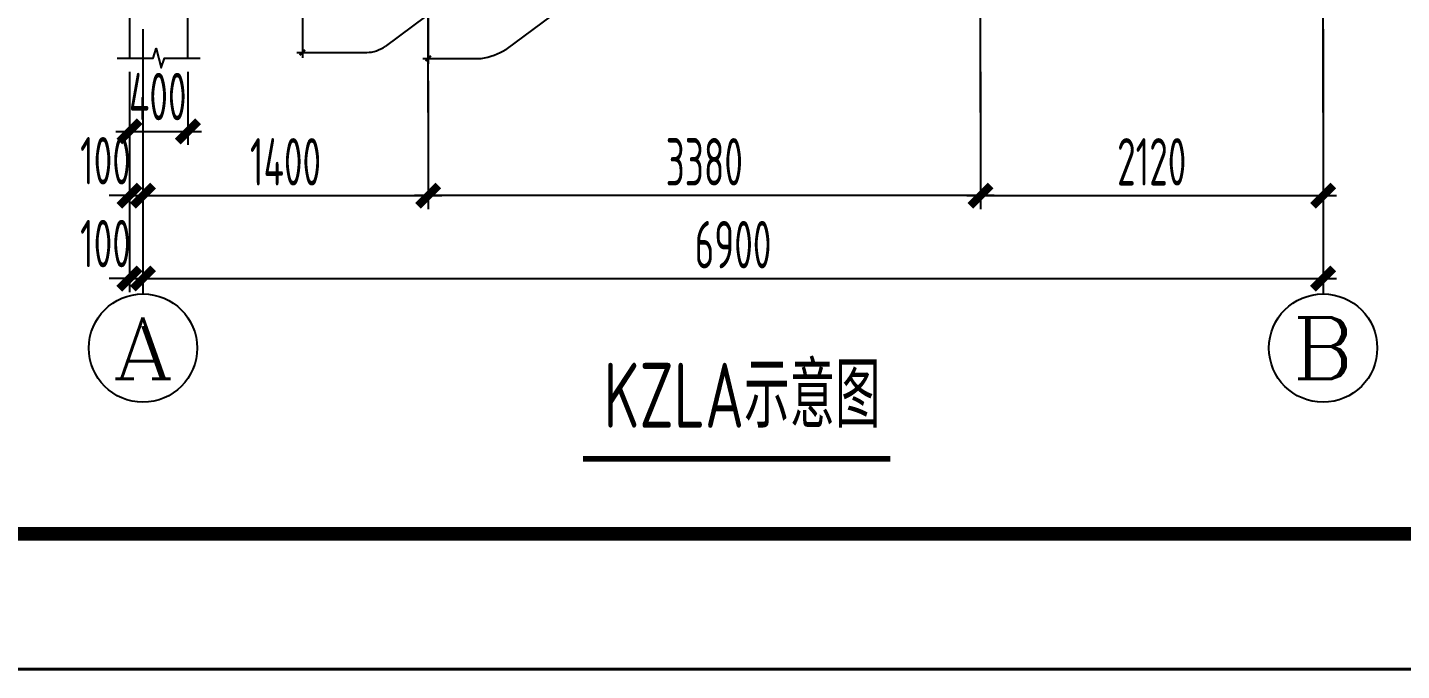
# Model space of a CAD drawing. Extents: x 5827 to 252697, y -546879 to 4066219.
# Drawn here: x 78804 to 88954, y -382902 to -378152 of the extents above; entities that cross this region are included whole.
import ezdxf
from ezdxf.enums import TextEntityAlignment as Align

# ---------------------------------------------------------------- set-up
doc = ezdxf.new("R2010")
doc.units = 0
doc.header["$MEASUREMENT"] = 0
doc.linetypes.add('DOTE', pattern=[2.42, 2, -0.2, 0.02, -0.2])
for name, color, linetype in [('AXIS', 3, 'Continuous'), ('AXIS_TEXT', 7, 'Continuous'), ('DIM', 3, 'Continuous'), ('DOTE', 1, 'DOTE'), ('FRAME', 3, 'Continuous'), ('THICK', 6, 'Continuous'), ('THIN', 7, 'Continuous'), ('填充', 8, 'Continuous'), ('审核修改', 6, 'Continuous')]:
    doc.layers.add(name, color=color, linetype=linetype)
doc.styles.add('_TCH_AXIS', font='COMPLEX', dxfattribs={"bigfont": 'GBCBIG'})
doc.styles.add('COMPLEX', font='COMPLEX')
doc.styles.add('HZ', font='tssdeng.shx', dxfattribs={"width": 0.6, "bigfont": 'a.shx'})
doc.styles.add('TSSD_Label', font='Tssdeng.shx', dxfattribs={"width": 0.7, "bigfont": 'hztxt.shx'})
doc.dimstyles.new('DIMN', dxfattribs={"dimtxt": 350, "dimasz": 150, "dimexe": 100, "dimexo": 100, "dimgap": 75, "dimtad": 1, "dimdec": 0, "dimzin": 0, "dimdsep": 46, "dimtxsty": 'HZ', "dimblk": 'ARCHTICK', "dimcen": 0.09, "dimdle": 100, "dimclrd": 3, "dimclre": 3, "dimclrt": 7, "dimazin": 2, "dimtfac": 1, "dimtdec": 0, "dimtmove": 2, "dimatfit": 3, "dimldrblk": 'ARCHTICK', "dimfxl": 0, "dimtolj": 1, "dimtzin": 0, "dimarcsym": 0})

# ---------------------------------------------------------------- blocks, each defined once
blk = doc.blocks.new('A$C2F0C53E4')
at = {"layer": 'FRAME'}
for points in [[(10, 42010, 20, 20, 0), (10, 10, 20, 20, 0), (59410, 10, 20, 20, 0), (59410, 42010, 20, 20, 0)], [(2510, 41010, 100, 100, 0), (2510, 1010, 100, 100, 0), (58410, 1010, 100, 100, 0), (58410, 41010, 100, 100, 0)]]:
    blk.add_lwpolyline(points, format="xyseb", close=True, dxfattribs=at)
blk = doc.blocks.new('_ArchTick')
at = {"color": 0, "linetype": 'ByBlock', "const_width": 0.4}
blk.add_lwpolyline([(-0.5, -0.5), (0.5, 0.5)], dxfattribs=at)
blk = doc.blocks.new('*D616')
at = {"layer": 'Defpoints', "color": 0, "ltscale": 1000, "transparency": 16777216}
for p in [(79557, -378379), (79989, -378379), (79989, -378919)]:
    blk.add_point(p, dxfattribs=at)
at = {"layer": '审核修改', "color": 3, "lineweight": -2, "ltscale": 1000, "transparency": 16777216}
for p, q in [((79557, -378479), (79557, -379019)), ((79989, -378479), (79989, -379019)), ((79457, -378919), (80089, -378919))]:
    blk.add_line(p, q, dxfattribs=at)
at = {"layer": '审核修改', "color": 3, "lineweight": -2, "ltscale": 1000, "transparency": 16777216, "xscale": 150, "yscale": 150, "zscale": 150, "rotation": 180}
blk.add_blockref('_ArchTick', (79557, -378919), dxfattribs=at)
at = {"layer": '审核修改', "color": 3, "lineweight": -2, "ltscale": 1000, "transparency": 16777216, "xscale": 150, "yscale": 150, "zscale": 150}
blk.add_blockref('_ArchTick', (79989, -378919), dxfattribs=at)
at = {"layer": '审核修改', "color": 7, "ltscale": 1000, "transparency": 16777216, "insert": (79766, -378662), "char_height": 350, "attachment_point": 5, "style": 'HZ'}
blk.add_mtext('\\A1;400', dxfattribs=at)
blk = doc.blocks.new('_AXISO')
blk.add_circle((0, 0), 0.5)
at = {"layer": 'AXIS_TEXT', "style": 'COMPLEX', "width": 1.041667}
blk.add_attdef('A', text='', height=0.56, dxfattribs=at).set_placement((-0.25, -0.28), (0.25, -0.28), align=Align.FIT)
blk = doc.blocks.new('*D626')
at = {"layer": 'Defpoints', "color": 0, "ltscale": 1000, "transparency": 16777216}
for p in [(79557, -378479), (79657, -378488), (79657, -379394)]:
    blk.add_point(p, dxfattribs=at)
at = {"layer": '审核修改', "color": 3, "lineweight": -2, "ltscale": 1000, "transparency": 16777216}
for p, q in [((79557, -378579), (79557, -379494)), ((79657, -378588), (79657, -379494)), ((79557, -379394), (79407, -379394)), ((79557, -379394), (79657, -379394)), ((79657, -379394), (79807, -379394))]:
    blk.add_line(p, q, dxfattribs=at)
at = {"layer": '审核修改', "color": 3, "lineweight": -2, "ltscale": 1000, "transparency": 16777216, "xscale": 150, "yscale": 150, "zscale": 150}
blk.add_blockref('_ArchTick', (79557, -379394), dxfattribs=at)
at = {"layer": '审核修改', "color": 3, "lineweight": -2, "ltscale": 1000, "transparency": 16777216, "xscale": 150, "yscale": 150, "zscale": 150, "rotation": 180}
blk.add_blockref('_ArchTick', (79657, -379394), dxfattribs=at)
at = {"layer": '审核修改', "color": 7, "ltscale": 1000, "transparency": 16777216, "insert": (79380, -379136), "char_height": 350, "attachment_point": 5, "style": 'HZ'}
blk.add_mtext('\\A1;100', dxfattribs=at)
blk = doc.blocks.new('*D627')
at = {"layer": 'Defpoints', "color": 0, "ltscale": 1000, "transparency": 16777216}
for p in [(79657, -378488), (81764, -378447), (81764, -379394)]:
    blk.add_point(p, dxfattribs=at)
at = {"layer": '审核修改', "color": 3, "lineweight": -2, "ltscale": 1000, "transparency": 16777216}
for p, q in [((79657, -378588), (79657, -379494)), ((81764, -378547), (81764, -379494)), ((79557, -379394), (81864, -379394))]:
    blk.add_line(p, q, dxfattribs=at)
at = {"layer": '审核修改', "color": 3, "lineweight": -2, "ltscale": 1000, "transparency": 16777216, "xscale": 150, "yscale": 150, "zscale": 150, "rotation": 180}
blk.add_blockref('_ArchTick', (79657, -379394), dxfattribs=at)
at = {"layer": '审核修改', "color": 3, "lineweight": -2, "ltscale": 1000, "transparency": 16777216, "xscale": 150, "yscale": 150, "zscale": 150}
blk.add_blockref('_ArchTick', (81764, -379394), dxfattribs=at)
at = {"layer": '审核修改', "color": 7, "ltscale": 1000, "transparency": 16777216, "insert": (80710, -379144), "char_height": 350, "attachment_point": 5, "style": 'HZ'}
blk.add_mtext('\\A1;1400', dxfattribs=at)
blk = doc.blocks.new('*D628')
at = {"layer": 'Defpoints', "color": 0, "ltscale": 1000, "transparency": 16777216}
for p in [(85844, -378379), (88375, -378415), (88375, -379394)]:
    blk.add_point(p, dxfattribs=at)
at = {"layer": '审核修改', "color": 3, "lineweight": -2, "ltscale": 1000, "transparency": 16777216}
for p, q in [((85844, -378479), (85844, -379494)), ((88375, -378515), (88375, -379494)), ((85744, -379394), (88475, -379394))]:
    blk.add_line(p, q, dxfattribs=at)
at = {"layer": '审核修改', "color": 3, "lineweight": -2, "ltscale": 1000, "transparency": 16777216, "xscale": 150, "yscale": 150, "zscale": 150, "rotation": 180}
blk.add_blockref('_ArchTick', (85844, -379394), dxfattribs=at)
at = {"layer": '审核修改', "color": 3, "lineweight": -2, "ltscale": 1000, "transparency": 16777216, "xscale": 150, "yscale": 150, "zscale": 150}
blk.add_blockref('_ArchTick', (88375, -379394), dxfattribs=at)
at = {"layer": '审核修改', "color": 7, "ltscale": 1000, "transparency": 16777216, "insert": (87109, -379144), "char_height": 350, "attachment_point": 5, "style": 'HZ'}
blk.add_mtext('\\A1;2120', dxfattribs=at)
blk = doc.blocks.new('*D629')
at = {"layer": 'Defpoints', "color": 0, "ltscale": 1000, "transparency": 16777216}
for p in [(81764, -378479), (85844, -378479), (81764, -379394)]:
    blk.add_point(p, dxfattribs=at)
at = {"layer": '审核修改', "color": 3, "lineweight": -2, "ltscale": 1000, "transparency": 16777216}
for p, q in [((81764, -378579), (81764, -379494)), ((85844, -378579), (85844, -379494)), ((85944, -379394), (81664, -379394))]:
    blk.add_line(p, q, dxfattribs=at)
at = {"layer": '审核修改', "color": 3, "lineweight": -2, "ltscale": 1000, "transparency": 16777216, "xscale": 150, "yscale": 150, "zscale": 150, "rotation": 180}
blk.add_blockref('_ArchTick', (81764, -379394), dxfattribs=at)
at = {"layer": '审核修改', "color": 3, "lineweight": -2, "ltscale": 1000, "transparency": 16777216, "xscale": 150, "yscale": 150, "zscale": 150}
blk.add_blockref('_ArchTick', (85844, -379394), dxfattribs=at)
at = {"layer": '审核修改', "color": 7, "ltscale": 1000, "transparency": 16777216, "insert": (83804, -379144), "char_height": 350, "attachment_point": 5, "style": 'HZ'}
blk.add_mtext('\\A1;3380', dxfattribs=at)
blk = doc.blocks.new('*D630')
at = {"layer": 'Defpoints', "color": 0, "ltscale": 1000, "transparency": 16777216}
for p in [(79657, -378486), (88375, -378486), (88375, -380006)]:
    blk.add_point(p, dxfattribs=at)
at = {"layer": '审核修改', "color": 3, "lineweight": -2, "ltscale": 1000, "transparency": 16777216}
for p, q in [((79657, -378586), (79657, -380106)), ((88375, -378586), (88375, -380106)), ((79557, -380006), (88475, -380006))]:
    blk.add_line(p, q, dxfattribs=at)
at = {"layer": '审核修改', "color": 3, "lineweight": -2, "ltscale": 1000, "transparency": 16777216, "xscale": 150, "yscale": 150, "zscale": 150, "rotation": 180}
blk.add_blockref('_ArchTick', (79657, -380006), dxfattribs=at)
at = {"layer": '审核修改', "color": 3, "lineweight": -2, "ltscale": 1000, "transparency": 16777216, "xscale": 150, "yscale": 150, "zscale": 150}
blk.add_blockref('_ArchTick', (88375, -380006), dxfattribs=at)
at = {"layer": '审核修改', "color": 7, "ltscale": 1000, "transparency": 16777216, "insert": (84016, -379756), "char_height": 350, "attachment_point": 5, "style": 'HZ'}
blk.add_mtext('\\A1;6900', dxfattribs=at)
blk = doc.blocks.new('*D631')
at = {"layer": 'Defpoints', "color": 0, "ltscale": 1000, "transparency": 16777216}
for p in [(79557, -379091), (79657, -379100), (79657, -380006)]:
    blk.add_point(p, dxfattribs=at)
at = {"layer": '审核修改', "color": 3, "lineweight": -2, "ltscale": 1000, "transparency": 16777216}
for p, q in [((79557, -379191), (79557, -380106)), ((79657, -379200), (79657, -380106)), ((79557, -380006), (79407, -380006)), ((79557, -380006), (79657, -380006)), ((79657, -380006), (79807, -380006))]:
    blk.add_line(p, q, dxfattribs=at)
at = {"layer": '审核修改', "color": 3, "lineweight": -2, "ltscale": 1000, "transparency": 16777216, "xscale": 150, "yscale": 150, "zscale": 150}
blk.add_blockref('_ArchTick', (79557, -380006), dxfattribs=at)
at = {"layer": '审核修改', "color": 3, "lineweight": -2, "ltscale": 1000, "transparency": 16777216, "xscale": 150, "yscale": 150, "zscale": 150, "rotation": 180}
blk.add_blockref('_ArchTick', (79657, -380006), dxfattribs=at)
at = {"layer": '审核修改', "color": 7, "ltscale": 1000, "transparency": 16777216, "insert": (79380, -379748), "char_height": 350, "attachment_point": 5, "style": 'HZ'}
blk.add_mtext('\\A1;100', dxfattribs=at)

msp = doc.modelspace()

# ---------------------------------------------------------------- linework, layer by layer
for p, q in [((79556.804, -376700.139), (79556.804, -378378.736)), ((79989.289, -378378.736), (79989.289, -377300.259))]:
    msp.add_line(p, q)
at = {"color": 3}
for centre, radius, start, end in [((81307.576, -378101.332), 234.765, 270.6336764, 305.9239727), ((82089.034, -377920.387), 464.805, 278.3347876, 302.2619857)]:
    msp.add_arc(centre, radius, start, end, dxfattribs=at)
at = {"layer": 'DIM'}
for p, q in [((81765.289, -376863.998), (81764.148, -378419.995)), ((83494.895, -377455.827), (82337.143, -378313.434)), ((80834.389, -377550.139), (80834.389, -378376.082)), ((82414.797, -377571.886), (81445.315, -378291.443)), ((80794.389, -378336.082), (81310.172, -378336.082)), ((81724.178, -378379.966), (82156.411, -378380.283))]:
    msp.add_line(p, q, dxfattribs=at)
at = {"layer": 'DOTE', "linetype": 'DOTE', "ltscale": 1000}
for p, q in [((85843.575, -378780.5), (85843.575, -372367)), ((88375, -378780.5), (88375, -372367)), ((81763.663, -378780.5), (81763.663, -375544))]:
    msp.add_line(p, q, dxfattribs=at)
at = {"layer": 'THICK', "const_width": 40}
msp.add_lwpolyline([(82908.069, -381338.5), (85176.931, -381338.5)], dxfattribs=at)
at = {"layer": 'THIN'}
msp.add_lwpolyline([(79466.772, -378378.736), (79731.246, -378378.736), (79753.754, -378307.996), (79792.339, -378449.476), (79814.847, -378378.736), (80079.321, -378378.736)], dxfattribs=at)
at = {"layer": '审核修改', "ltscale": 1000}
for p, q in [((79657, -378164.5), (79657, -380120)), ((88375, -378164.5), (88375, -380120))]:
    msp.add_line(p, q, dxfattribs=at)

# ---------------------------------------------------------------- block references
at = {"layer": 'AXIS'}
ref = msp.add_blockref('_AXISO', (79657, -380520), dxfattribs=dict(at, xscale=800, yscale=800, zscale=800))
ref.add_attrib('A', 'A', dxfattribs={"layer": 'AXIS_TEXT', "height": 452.548, "style": '_TCH_AXIS', "width": 1.166667}).set_placement((79430.726, -380746.274), (79883.274, -380746.274), align=Align.FIT)
ref = msp.add_blockref('_AXISO', (88375, -380520), dxfattribs=dict(at, xscale=800, yscale=800, zscale=800))
ref.add_attrib('A', 'B', dxfattribs={"layer": 'AXIS_TEXT', "height": 452.548, "style": '_TCH_AXIS', "width": 1.235294}).set_placement((88148.726, -380746.274), (88601.274, -380746.274), align=Align.FIT)
at = {"layer": 'DIM'}
for p, xscale, yscale, zscale, rotation in [((80834.389, -378336.082), 40, 40, 40, 180), ((81764.178, -378379.995), 39.99999999999723, 39.99999999999723, 39.99999999999723, 179.9580035624706)]:
    msp.add_blockref('_ArchTick', p, dxfattribs=dict(at, xscale=xscale, yscale=yscale, zscale=zscale, rotation=rotation))
at = {"layer": '填充'}
msp.add_blockref('A$C2F0C53E4', (46554, -382902), dxfattribs=at)

# ---------------------------------------------------------------- texts
at = {"layer": 'THICK', "style": 'TSSD_Label', "width": 0.7}
msp.add_text('KZLA示意图', height=480, dxfattribs=at).set_placement((84082.694, -381252.64, 0), align=Align.BOTTOM_CENTER)

# ---------------------------------------------------------------- dimensions: what is measured, and where the dimension line sits
at = {"layer": '审核修改', "ltscale": 1000}
dim = msp.add_linear_dim(base=(79989.289, -378919), p1=(79556.804, -378378.736), p2=(79989.289, -378378.736), text='400', dimstyle='DIMN', override={"dimfxl": 100}, dxfattribs=at)
dim.commit()
dim.dimension.update_dxf_attribs({"geometry": '*D616', "text_midpoint": (79766.5, -378662.5), "dimtype": 160})
for base, p1, p2, text, picture, middle in [((88375, -379394), (85843.575, -378379), (88375, -378414.5), '2120', '*D628', (87109.287, -379144)), ((81763.663, -379394), (79657, -378487.5), (81763.663, -378447.069), '1400', '*D627', (80710.331, -379144)), ((88375, -380006.5), (79657, -378486.386), (88375, -378486.386), '6900', '*D630', (84016, -379756.5)), ((81763.663, -379394), (85843.575, -378479), (81763.663, -378479), '3380', '*D629', (83803.619, -379144))]:
    dim = msp.add_linear_dim(base=base, p1=p1, p2=p2, text=text, dimstyle='DIMN', override={"dimfxl": 100}, dxfattribs=at)
    dim.commit()
    dim.dimension.update_dxf_attribs({"geometry": picture, "text_midpoint": middle})
for base, p1, p2, picture, middle in [((79657, -379394), (79556.804, -378478.736), (79657, -378487.5), '*D626', (79379.5, -379136)), ((79657, -380006.5), (79556.804, -379091.236), (79657, -379100), '*D631', (79379.5, -379748.5))]:
    dim = msp.add_linear_dim(base=base, p1=p1, p2=p2, dimstyle='DIMN', override={"dimfxl": 100}, dxfattribs=at)
    dim.commit()
    dim.dimension.update_dxf_attribs({"geometry": picture, "text_midpoint": middle, "dimtype": 160})

doc.saveas('drawing.dxf')
